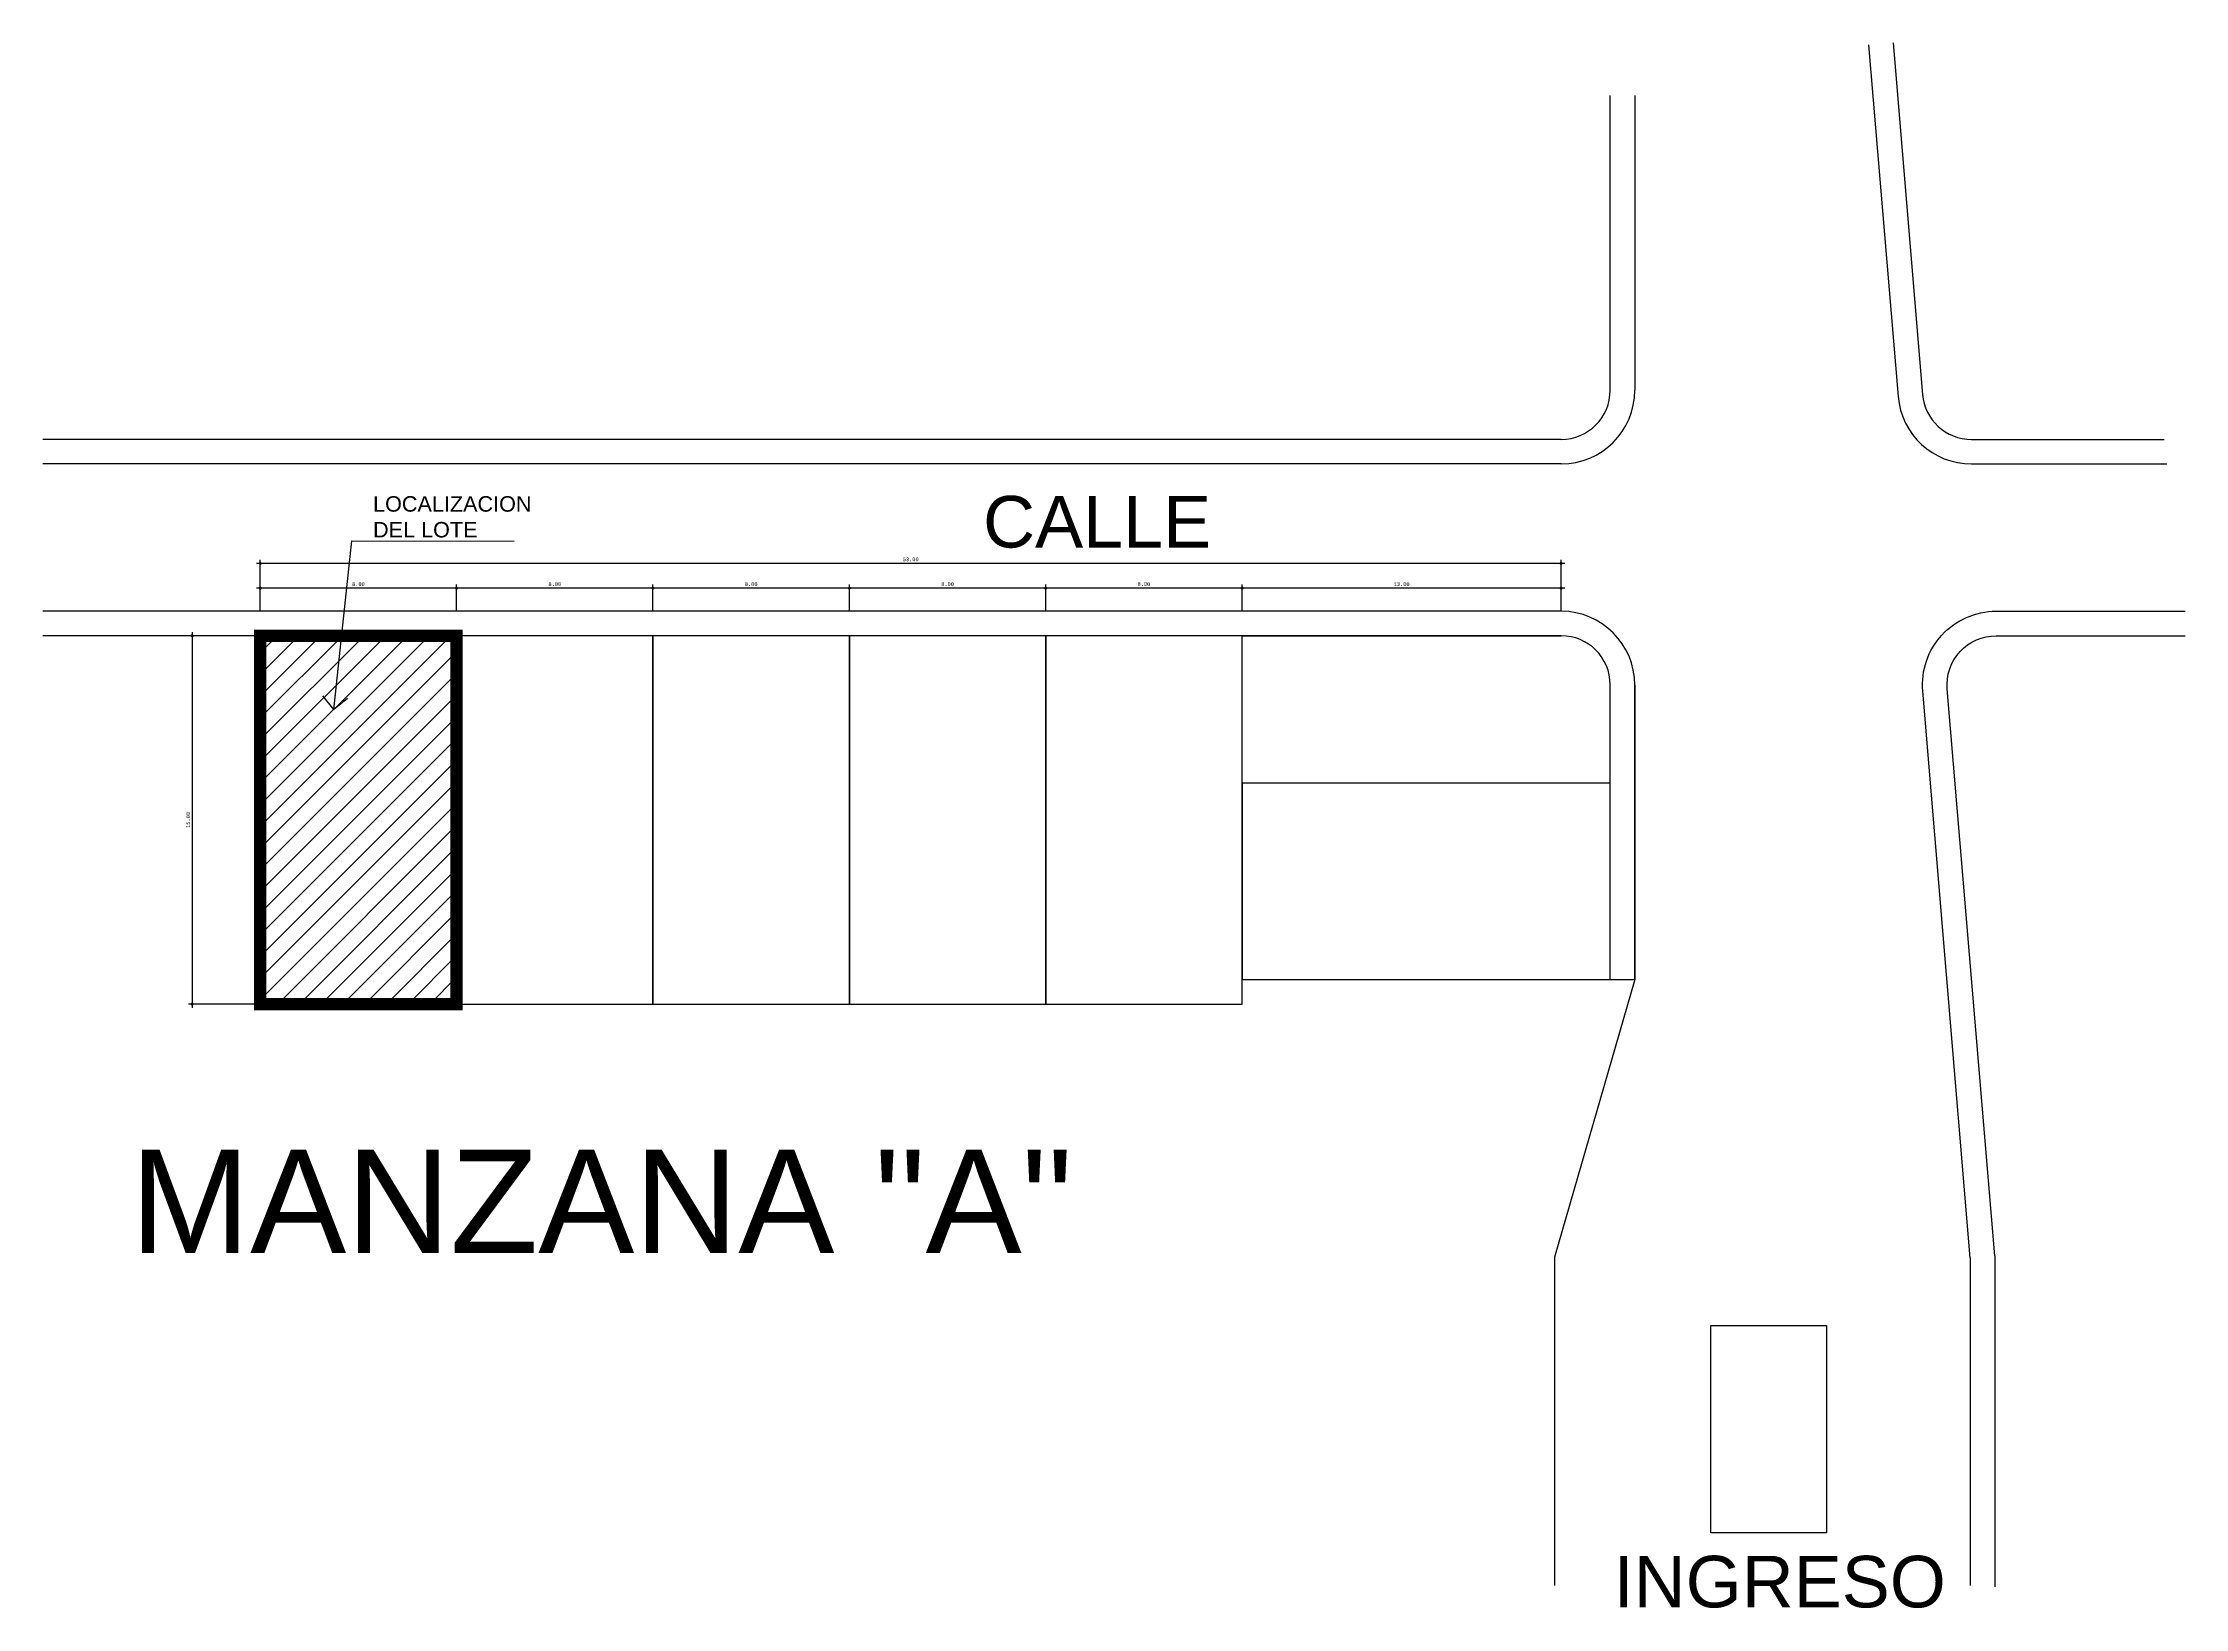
# Model space of a CAD drawing. Header units: inches. Extents: x -9 to 337, y -247 to 209.
# Drawn here: x 47 to 134.3, y 145.1 to 208.8 of the extents above; entities that cross this region are included whole.
import ezdxf

# ---------------------------------------------------------------- set-up
doc = ezdxf.new("R2010")
doc.units = ezdxf.units.IN
doc.header["$MEASUREMENT"] = 0
doc.header["$PDMODE"] = 34
doc.styles.add('MONOTXT4', font='monotxt4.shx')
doc.styles.get("Standard").update_dxf_attribs({"font": 'arial.ttf'})
doc.dimstyles.new('E100', dxfattribs={"dimtxt": 0.15, "dimasz": 0.2, "dimexe": 0.15, "dimexo": 0.02, "dimgap": 0.09, "dimtad": 1, "dimzin": 0, "dimdsep": 46, "dimtxsty": 'MONOTXT4', "dimblk": 'DOTSMALL', "dimcen": 0.01, "dimdle": 0.15, "dimclrd": 1, "dimclre": 1, "dimclrt": 2, "dimadec": 0, "dimazin": 0, "dimtfac": 1, "dimtofl": 0, "dimtmove": 1, "dimatfit": 1, "dimldrblk": 'OPEN90', "dimfxl": 1, "dimtolj": 1, "dimtzin": 0, "dimarcsym": 0})

# ---------------------------------------------------------------- blocks, each defined once
blk = doc.blocks.new('_DotSmall')
at = {"color": 0, "linetype": 'ByBlock', "const_width": 0.5}
blk.add_lwpolyline([(-0.0625, 0, 1), (0.0625, 0, 1)], format="xyb", close=True, dxfattribs=at)
blk = doc.blocks.new('*D510')
at = {"color": 1, "lineweight": -2, "transparency": 16777216}
for p, q in [((108.979, 186.625), (95.679, 186.625)), ((95.829, 185.705), (95.829, 186.775)), ((108.829, 185.705), (108.829, 186.775))]:
    blk.add_line(p, q, dxfattribs=at)
at = {"layer": 'DEFPOINTS', "color": 0, "transparency": 16777216}
for p in [(95.829, 186.625), (95.829, 185.685), (108.829, 185.685)]:
    blk.add_point(p, dxfattribs=at)
at = {"color": 1, "lineweight": -2, "transparency": 16777216, "xscale": 0.2, "yscale": 0.2, "zscale": 0.2, "rotation": 180}
blk.add_blockref('_DotSmall', (95.829, 186.625), dxfattribs=at)
at = {"color": 1, "lineweight": -2, "transparency": 16777216, "xscale": 0.2, "yscale": 0.2, "zscale": 0.2}
blk.add_blockref('_DotSmall', (108.829, 186.625), dxfattribs=at)
at = {"color": 2, "transparency": 16777216, "insert": (102.329, 186.79), "char_height": 0.15, "attachment_point": 5, "style": 'MONOTXT4'}
blk.add_mtext('\\A1;13.00', dxfattribs=at)
blk = doc.blocks.new('_Open90')
at = {"color": 0, "linetype": 'ByBlock', "lineweight": -2}
for p, q in [((0, 0), (-1, 0)), ((-0.5, 0.5), (0, 0)), ((0, 0), (-0.5, -0.5))]:
    blk.add_line(p, q, dxfattribs=at)
blk = doc.blocks.new('*D511')
at = {"color": 1, "lineweight": -2, "transparency": 16777216}
for p, q in [((95.979, 186.625), (87.679, 186.625)), ((87.829, 185.705), (87.829, 186.775)), ((95.829, 185.705), (95.829, 186.775))]:
    blk.add_line(p, q, dxfattribs=at)
at = {"layer": 'DEFPOINTS', "color": 0, "transparency": 16777216}
for p in [(87.829, 186.625), (87.829, 185.685), (95.829, 185.685)]:
    blk.add_point(p, dxfattribs=at)
at = {"color": 1, "lineweight": -2, "transparency": 16777216, "xscale": 0.2, "yscale": 0.2, "zscale": 0.2, "rotation": 180}
blk.add_blockref('_DotSmall', (87.829, 186.625), dxfattribs=at)
at = {"color": 1, "lineweight": -2, "transparency": 16777216, "xscale": 0.2, "yscale": 0.2, "zscale": 0.2}
blk.add_blockref('_DotSmall', (95.829, 186.625), dxfattribs=at)
at = {"color": 2, "transparency": 16777216, "insert": (91.829, 186.79), "char_height": 0.15, "attachment_point": 5, "style": 'MONOTXT4'}
blk.add_mtext('\\A1;8.00', dxfattribs=at)
blk = doc.blocks.new('*D512')
at = {"color": 1, "lineweight": -2, "transparency": 16777216}
for p, q in [((87.979, 186.625), (79.679, 186.625)), ((79.829, 185.705), (79.829, 186.775)), ((87.829, 185.705), (87.829, 186.775))]:
    blk.add_line(p, q, dxfattribs=at)
at = {"layer": 'DEFPOINTS', "color": 0, "transparency": 16777216}
for p in [(79.829, 186.625), (79.829, 185.685), (87.829, 185.685)]:
    blk.add_point(p, dxfattribs=at)
at = {"color": 1, "lineweight": -2, "transparency": 16777216, "xscale": 0.2, "yscale": 0.2, "zscale": 0.2, "rotation": 180}
blk.add_blockref('_DotSmall', (79.829, 186.625), dxfattribs=at)
at = {"color": 1, "lineweight": -2, "transparency": 16777216, "xscale": 0.2, "yscale": 0.2, "zscale": 0.2}
blk.add_blockref('_DotSmall', (87.829, 186.625), dxfattribs=at)
at = {"color": 2, "transparency": 16777216, "insert": (83.829, 186.79), "char_height": 0.15, "attachment_point": 5, "style": 'MONOTXT4'}
blk.add_mtext('\\A1;8.00', dxfattribs=at)
blk = doc.blocks.new('*D513')
at = {"color": 1, "lineweight": -2, "transparency": 16777216}
for p, q in [((79.979, 186.625), (71.679, 186.625)), ((71.829, 185.705), (71.829, 186.775)), ((79.829, 185.705), (79.829, 186.775))]:
    blk.add_line(p, q, dxfattribs=at)
at = {"layer": 'DEFPOINTS', "color": 0, "transparency": 16777216}
for p in [(71.829, 186.625), (71.829, 185.685), (79.829, 185.685)]:
    blk.add_point(p, dxfattribs=at)
at = {"color": 1, "lineweight": -2, "transparency": 16777216, "xscale": 0.2, "yscale": 0.2, "zscale": 0.2, "rotation": 180}
blk.add_blockref('_DotSmall', (71.829, 186.625), dxfattribs=at)
at = {"color": 1, "lineweight": -2, "transparency": 16777216, "xscale": 0.2, "yscale": 0.2, "zscale": 0.2}
blk.add_blockref('_DotSmall', (79.829, 186.625), dxfattribs=at)
at = {"color": 2, "transparency": 16777216, "insert": (75.829, 186.79), "char_height": 0.15, "attachment_point": 5, "style": 'MONOTXT4'}
blk.add_mtext('\\A1;8.00', dxfattribs=at)
blk = doc.blocks.new('*D514')
at = {"color": 1, "lineweight": -2, "transparency": 16777216}
for p, q in [((71.979, 186.625), (63.679, 186.625)), ((63.829, 185.705), (63.829, 186.775)), ((71.829, 185.705), (71.829, 186.775))]:
    blk.add_line(p, q, dxfattribs=at)
at = {"layer": 'DEFPOINTS', "color": 0, "transparency": 16777216}
for p in [(63.829, 186.625), (63.829, 185.685), (71.829, 185.685)]:
    blk.add_point(p, dxfattribs=at)
at = {"color": 1, "lineweight": -2, "transparency": 16777216, "xscale": 0.2, "yscale": 0.2, "zscale": 0.2, "rotation": 180}
blk.add_blockref('_DotSmall', (63.829, 186.625), dxfattribs=at)
at = {"color": 1, "lineweight": -2, "transparency": 16777216, "xscale": 0.2, "yscale": 0.2, "zscale": 0.2}
blk.add_blockref('_DotSmall', (71.829, 186.625), dxfattribs=at)
at = {"color": 2, "transparency": 16777216, "insert": (67.829, 186.79), "char_height": 0.15, "attachment_point": 5, "style": 'MONOTXT4'}
blk.add_mtext('\\A1;8.00', dxfattribs=at)
blk = doc.blocks.new('*D515')
at = {"color": 1, "lineweight": -2, "transparency": 16777216}
for p, q in [((63.979, 186.625), (55.679, 186.625)), ((55.829, 185.705), (55.829, 186.775)), ((63.829, 185.705), (63.829, 186.775))]:
    blk.add_line(p, q, dxfattribs=at)
at = {"layer": 'DEFPOINTS', "color": 0, "transparency": 16777216}
for p in [(55.829, 186.625), (55.829, 185.685), (63.829, 185.685)]:
    blk.add_point(p, dxfattribs=at)
at = {"color": 1, "lineweight": -2, "transparency": 16777216, "xscale": 0.2, "yscale": 0.2, "zscale": 0.2, "rotation": 180}
blk.add_blockref('_DotSmall', (55.829, 186.625), dxfattribs=at)
at = {"color": 1, "lineweight": -2, "transparency": 16777216, "xscale": 0.2, "yscale": 0.2, "zscale": 0.2}
blk.add_blockref('_DotSmall', (63.829, 186.625), dxfattribs=at)
at = {"color": 2, "transparency": 16777216, "insert": (59.829, 186.79), "char_height": 0.15, "attachment_point": 5, "style": 'MONOTXT4'}
blk.add_mtext('\\A1;8.00', dxfattribs=at)
blk = doc.blocks.new('*D516')
at = {"color": 1, "lineweight": -2, "transparency": 16777216}
for p, q in [((55.829, 185.705), (55.829, 187.782)), ((108.829, 185.705), (108.829, 187.782)), ((108.979, 187.632), (55.679, 187.632))]:
    blk.add_line(p, q, dxfattribs=at)
at = {"layer": 'DEFPOINTS', "color": 0, "transparency": 16777216}
for p in [(55.829, 187.632), (55.829, 185.685), (108.829, 185.685)]:
    blk.add_point(p, dxfattribs=at)
at = {"color": 1, "lineweight": -2, "transparency": 16777216, "xscale": 0.2, "yscale": 0.2, "zscale": 0.2, "rotation": 180}
blk.add_blockref('_DotSmall', (55.829, 187.632), dxfattribs=at)
at = {"color": 1, "lineweight": -2, "transparency": 16777216, "xscale": 0.2, "yscale": 0.2, "zscale": 0.2}
blk.add_blockref('_DotSmall', (108.829, 187.632), dxfattribs=at)
at = {"color": 2, "transparency": 16777216, "insert": (82.329, 187.797), "char_height": 0.15, "attachment_point": 5, "style": 'MONOTXT4'}
blk.add_mtext('\\A1;53.00', dxfattribs=at)
blk = doc.blocks.new('*D517')
at = {"color": 1, "lineweight": -2, "transparency": 16777216}
for p, q in [((55.809, 184.685), (52.904, 184.685)), ((53.054, 184.835), (53.054, 169.535)), ((55.809, 169.685), (52.904, 169.685))]:
    blk.add_line(p, q, dxfattribs=at)
at = {"layer": 'DEFPOINTS', "color": 0, "transparency": 16777216}
for p in [(55.829, 184.685), (53.054, 169.685), (55.829, 169.685)]:
    blk.add_point(p, dxfattribs=at)
at = {"color": 1, "lineweight": -2, "transparency": 16777216, "xscale": 0.2, "yscale": 0.2, "zscale": 0.2}
for p, rotation in [((53.054, 184.685), 90), ((53.054, 169.685), 270)]:
    blk.add_blockref('_DotSmall', p, dxfattribs=dict(at, rotation=rotation))
at = {"color": 2, "transparency": 16777216, "insert": (52.889, 177.185), "char_height": 0.15, "attachment_point": 5, "rotation": 90, "style": 'MONOTXT4'}
blk.add_mtext('\\A1;15.00', dxfattribs=at)

msp = doc.modelspace()

# ---------------------------------------------------------------- hatches: boundary and pattern name
at = {"transparency": 33554610}
h = msp.add_hatch(dxfattribs=at)
h.set_pattern_fill('ANSI31', color=8, scale=5)
h.paths.add_polyline_path([(55.829, 169.685), (63.829, 169.685), (63.829, 184.685), (55.829, 184.685)])

# ---------------------------------------------------------------- linework, layer by layer
at = {"color": 2}
for p, q in [((110.829, 194.685), (110.829, 206.685)), ((111.829, 206.685), (111.829, 194.685)), ((110.829, 178.685), (110.829, 182.685)), ((110.829, 170.685), (110.829, 182.685)), ((111.829, 170.685), (111.829, 182.685)), ((111.829, 182.685), (111.829, 170.685)), ((111.829, 170.685), (108.555, 159.369)), ((110.829, 170.685), (111.829, 170.685)), ((108.555, 159.369), (108.555, 146)), ((125.495, 159.349), (125.495, 146)), ((126.492, 159.433), (126.492, 145.95))]:
    msp.add_line(p, q, dxfattribs=at)
msp.add_line((95.829, 184.685), (108.829, 184.685))
for points in [[(121.356, 208.752), (122.556, 194.435, 0.389936), (125.545, 191.685), (133.502, 191.685)], [(122.353, 208.836), (123.552, 194.518, 0.389936), (125.545, 192.685), (133.395, 192.685)], [(125.495, 159.349), (123.561, 182.435, -0.438915), (126.551, 185.685), (134.252, 185.685)], [(126.492, 159.433), (124.558, 182.518, -0.438915), (126.551, 184.685), (134.252, 184.685)]]:
    msp.add_lwpolyline(points, format="xyb", dxfattribs=at)
for points in [[(108.829, 192.685), (46.971, 192.685)], [(108.829, 191.685), (46.971, 191.685)], [(108.829, 185.685), (46.971, 185.685)], [(108.829, 184.685), (46.971, 184.685)]]:
    msp.add_lwpolyline(points, dxfattribs=at)
at = {"const_width": 0.5}
msp.add_lwpolyline([(55.829, 169.685), (63.829, 169.685), (63.829, 184.685), (55.829, 184.685)], close=True, dxfattribs=at)
at = {"color": 8}
for points in [[(63.829, 169.685), (71.829, 169.685), (71.829, 184.685), (63.829, 184.685)], [(71.829, 169.685), (79.829, 169.685), (79.829, 184.685), (71.829, 184.685)], [(79.829, 169.685), (87.829, 169.685), (87.829, 184.685), (79.829, 184.685)], [(87.829, 169.685), (95.829, 169.685), (95.829, 184.685), (87.829, 184.685)], [(95.829, 170.685), (110.829, 170.685), (110.829, 178.685), (95.829, 178.685)]]:
    msp.add_lwpolyline(points, close=True, dxfattribs=at)
at = {"color": 2}
msp.add_lwpolyline([(114.923, 156.588), (119.64, 156.588), (119.64, 148.141), (114.923, 148.141)], close=True, dxfattribs=at)
for centre, radius, start, end in [((108.829, 194.685), 2, 270, 0), ((108.829, 194.685), 3, 270, 0), ((108.829, 182.685), 3, 0, 90), ((108.829, 182.685), 2, 0, 90)]:
    msp.add_arc(centre, radius, start, end, dxfattribs=at)

# ---------------------------------------------------------------- texts
at = {"color": 8, "transparency": 33554687, "attachment_point": 1}
for s, insert, char_height in [('LOCALIZACION\\PDEL LOTE', (60.424, 190.371), 0.63018), ('CALLE', (85.277, 190.381), 2.1006), ('INGRESO', (110.969, 147.209), 2.1006)]:
    msp.add_mtext(s, dxfattribs=dict(at, insert=insert, char_height=char_height))
at = {"color": 8, "transparency": 33554610, "insert": (50.529, 163.748), "char_height": 4.20121, "attachment_point": 1}
msp.add_mtext('MANZANA "A"', dxfattribs=at)

# ---------------------------------------------------------------- dimensions: what is measured, and where the dimension line sits
for base, p1, p2, picture, middle in [((55.829, 187.632), (108.829, 185.685), (55.829, 185.685), '*D516', (82.329, 187.797)), ((55.829, 186.625), (63.829, 185.685), (55.829, 185.685), '*D515', (59.829, 186.79)), ((63.829, 186.625), (71.829, 185.685), (63.829, 185.685), '*D514', (67.829, 186.79)), ((71.829, 186.625), (79.829, 185.685), (71.829, 185.685), '*D513', (75.829, 186.79)), ((79.829, 186.625), (87.829, 185.685), (79.829, 185.685), '*D512', (83.829, 186.79)), ((87.829, 186.625), (95.829, 185.685), (87.829, 185.685), '*D511', (91.829, 186.79)), ((95.829, 186.625), (108.829, 185.685), (95.829, 185.685), '*D510', (102.329, 186.79))]:
    dim = msp.add_linear_dim(base=base, p1=p1, p2=p2, dimstyle='E100')
    dim.commit()
    dim.dimension.update_dxf_attribs({"geometry": picture, "text_midpoint": middle})
dim = msp.add_linear_dim(base=(53.054, 169.685), p1=(55.829, 184.685), p2=(55.829, 169.685), angle=90, dimstyle='E100')
dim.commit()
dim.dimension.update_dxf_attribs({"geometry": '*D517', "text_midpoint": (52.889, 177.185)})

# ---------------------------------------------------------------- leaders
msp.add_leader([(58.827, 181.687), (59.561, 188.558), (66.177, 188.542)], dimstyle='E100', override={"dimasz": 1, "dimgap": 0.09, "dimtad": 0})

doc.saveas('drawing.dxf')
